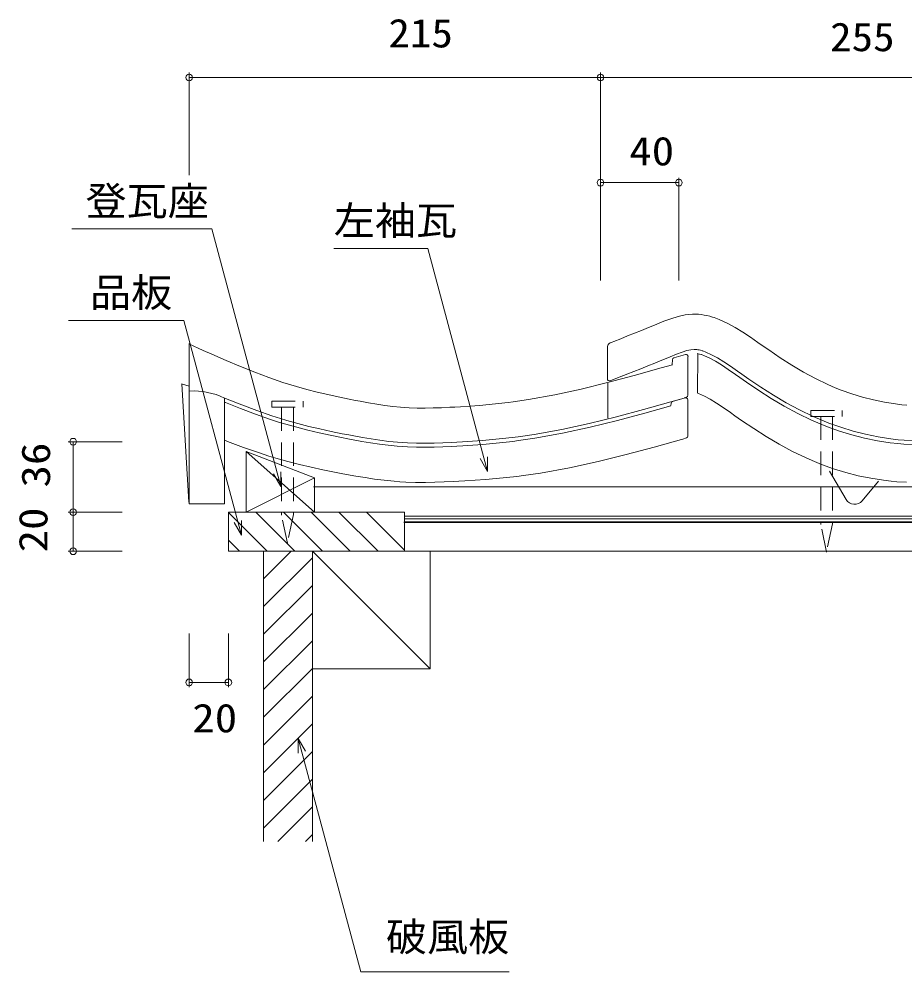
# Model space of a CAD drawing. Units: millimetres, scale not verified. Extents: x -537 to 527, y -249 to 266.
# Drawn here: x -537 to -84.7, y -223.3 to 263.6 of the extents above; entities that cross this region are included whole.
import ezdxf
from ezdxf.enums import TextEntityAlignment as Align

# ---------------------------------------------------------------- set-up
doc = ezdxf.new("R2010")
doc.units = ezdxf.units.MM
doc.header["$LTSCALE"] = 10
doc.linetypes.add('DASHED1', pattern=[1.8, 1.2, -0.6])
doc.linetypes.add('DASHED3', pattern=[4, 3, -1])
doc.layers.add('0-0_LAYER001', color=4, linetype='Continuous', lineweight=18)
doc.layers.add('0-1_LAYER004', color=7, linetype='Continuous', lineweight=18)
doc.styles.add('ＭＳ ゴシック', font='')
doc.styles.get('ＭＳ ゴシック').set_extended_font_data('MS Gothic')

msp = doc.modelspace()

# ---------------------------------------------------------------- linework, layer by layer
at = {"layer": '0-0_LAYER001', "color": 2}
for p, q in [((-450.11, 236.3), (-450.11, 183.8)), ((-450.11, 233.8), (-240.11, 233.8)), ((-240.11, 236.3), (-240.11, 183.8)), ((-240.11, 233.8), (14.89, 233.8)), ((-240.11, 182.54), (-240.11, 130.04)), ((-200.11, 182.54), (-200.11, 130.04)), ((-240.11, 180.04), (-200.11, 180.04)), ((-511.89, 47.68), (-484.39, 47.68)), ((-509.39, 11.68), (-509.39, 47.68)), ((-421.04, 42.61), (-421.04, 11.68)), ((-421.04, 42.61), (-386.04, 29.26)), ((-421.04, 42.61), (-386.04, 11.68)), ((-386.04, 29.26), (-421.04, 11.68)), ((-386.04, 29.26), (-386.04, 11.68)), ((505.79, 24.68), (-386.64, 24.68)), ((-511.89, 11.68), (-484.39, 11.68)), ((-509.39, -8.32), (-509.39, 11.68)), ((-430.11, 11.53), (-410.26, -8.32)), ((-416.12, 11.68), (-396.12, -8.32)), ((-401.97, 11.68), (-381.97, -8.32)), ((-387.83, 11.68), (-367.83, -8.32)), ((-373.69, 11.68), (-353.69, -8.32)), ((-359.55, 11.68), (-340.11, -7.76)), ((-340.53, 6.8), (-340.11, 6.38)), ((505.79, 9.68), (-340.11, 9.68)), ((505.79, 6.68), (-340.11, 6.68)), ((-430.11, -2.61), (-424.4, -8.32)), ((-511.89, -8.32), (-484.39, -8.32)), ((-412.11, -22.46), (-397.97, -8.32)), ((-387.11, -8.32), (-327.11, -68.32)), ((505.79, -8.32), (-340.11, -8.32)), ((-412.11, -36.61), (-387.11, -11.61)), ((-412.11, -50.75), (-387.11, -25.75)), ((-412.11, -64.89), (-387.11, -39.89)), ((-450.11, -77.81), (-450.11, -50.31)), ((-430.11, -76.98), (-430.11, -50.31)), ((-412.11, -79.03), (-387.11, -54.03)), ((-412.11, -93.17), (-387.11, -68.17)), ((-430.11, -75.31), (-450.11, -75.31)), ((-412.11, -107.32), (-387.11, -82.32)), ((-412.11, -121.46), (-387.11, -96.46)), ((-412.11, -135.6), (-387.11, -110.6)), ((-412.11, -149.74), (-387.11, -124.74)), ((-404.88, -156.65), (-387.11, -138.89)), ((-390.73, -156.65), (-387.11, -153.03))]:
    msp.add_line(p, q, dxfattribs=at)
at = {"layer": '0-0_LAYER001'}
for p, q in [((-442.94, 94.28), (-450.28, 97.71)), ((-235.22, 98.15), (-234.1, 98.6)), ((-236.48, 96.29), (-236.48, 79.76)), ((-190.76, 92.72), (-190.72, 92.72)), ((-190.72, 92.72), (-190.14, 92.6)), ((-190.4, 92.63), (-190.57, 72.45)), ((-190.14, 92.6), (-189.48, 92.43)), ((-203.34, 89.54), (-203.42, 87.19)), ((-196.66, 92.2), (-202.62, 90.46)), ((-195.55, 71.39), (-195.55, 91.16)), ((-189.48, 92.43), (-188.69, 92.21)), ((-188.69, 92.21), (-188.51, 92.15)), ((-188.51, 92.15), (-187.05, 91.62)), ((-187.05, 91.62), (-184.22, 90.35)), ((-184.22, 90.35), (-181.35, 88.79)), ((-181.35, 88.79), (-178.23, 86.87)), ((-178.23, 86.87), (-174.87, 84.6)), ((-174.87, 84.6), (-171.24, 82.06)), ((-235.18, 78.81), (-228.79, 81.33)), ((-171.24, 82.06), (-169.01, 80.49)), ((-169.01, 80.49), (-165.47, 78.02)), ((-165.47, 78.02), (-159.28, 73.86)), ((-450.11, 75.97), (-454.09, 77.2)), ((-453.86, 77.25), (-450.23, 16.76)), ((-236.41, 77.53), (-236.41, 59.78)), ((-159.28, 73.86), (-152.87, 69.78)), ((-432.11, 69.99), (-432.11, 15.87)), ((-431.99, 69.99), (-430.76, 69.47)), ((-430.76, 69.47), (-423.21, 66.44)), ((-204.2, 68.06), (-197.44, 70)), ((-196.83, 70.08), (-203.36, 68.17)), ((-196.22, 70.45), (-197.44, 70.02)), ((-195.55, 50.56), (-195.55, 69.12)), ((-190.73, 72.58), (-189.98, 72.31)), ((-189.98, 72.31), (-187.01, 70.98)), ((-187.01, 70.98), (-184.03, 69.36)), ((-184.03, 69.36), (-180.83, 67.39)), ((-152.87, 69.78), (-146.24, 65.85)), ((-423.21, 66.44), (-415.61, 63.56)), ((-415.61, 63.56), (-407.94, 60.9)), ((-231.95, 60.42), (-218.06, 64.15)), ((-218.06, 64.15), (-204.2, 68.06)), ((-204.08, 67.24), (-204.12, 66.11)), ((-180.83, 67.39), (-177.42, 65.09)), ((-177.42, 65.09), (-173.77, 62.54)), ((-146.24, 65.85), (-139.34, 62.12)), ((-407.94, 60.9), (-403.46, 59.47)), ((-403.46, 59.47), (-400.24, 58.51)), ((-400.24, 58.51), (-394.65, 56.95)), ((-245.89, 56.97), (-231.95, 60.42)), ((-173.77, 62.54), (-171.54, 60.97)), ((-171.54, 60.97), (-168.02, 58.51)), ((-168.02, 58.51), (-161.87, 54.37)), ((-139.34, 62.12), (-132.27, 58.7)), ((-132.27, 58.7), (-127.91, 56.81)), ((-394.65, 56.95), (-389.02, 55.51)), ((-389.02, 55.51), (-383.37, 54.18)), ((-383.37, 54.18), (-377.69, 52.94)), ((-273.97, 51.38), (-259.89, 53.92)), ((-259.89, 53.92), (-245.89, 56.97)), ((-161.87, 54.37), (-155.51, 50.32)), ((-127.91, 56.81), (-124.22, 55.34)), ((-124.22, 55.34), (-118.06, 53.13)), ((-377.69, 52.94), (-371.98, 51.77)), ((-371.98, 51.77), (-368.67, 51.12)), ((-368.67, 51.12), (-366.09, 50.63)), ((-366.09, 50.63), (-361.64, 49.82)), ((-361.64, 49.82), (-357.19, 49.07)), ((-357.19, 49.07), (-352.72, 48.4)), ((-300.35, 48.29), (-295.26, 48.73)), ((-295.26, 48.73), (-290.18, 49.23)), ((-290.18, 49.23), (-285.12, 49.81)), ((-285.12, 49.81), (-282.19, 50.18)), ((-282.19, 50.18), (-273.97, 51.38)), ((-196.24, 49.61), (-198.06, 49.03)), ((-155.51, 50.32), (-148.93, 46.43)), ((-118.06, 53.13), (-111.69, 51.18)), ((-111.69, 51.18), (-105.23, 49.52)), ((-105.23, 49.52), (-98.68, 48.17)), ((-352.72, 48.4), (-348.25, 47.83)), ((-348.25, 47.83), (-343.76, 47.39)), ((-343.76, 47.39), (-341.16, 47.19)), ((-341.16, 47.19), (-338.56, 47.04)), ((-338.56, 47.04), (-334.08, 46.89)), ((-334.08, 46.89), (-329.59, 46.86)), ((-329.59, 46.86), (-325.1, 46.92)), ((-325.1, 46.92), (-320.6, 47.07)), ((-320.6, 47.07), (-316.11, 47.27)), ((-316.11, 47.27), (-313.5, 47.41)), ((-313.5, 47.41), (-310.54, 47.58)), ((-310.54, 47.58), (-305.44, 47.91)), ((-305.44, 47.91), (-300.35, 48.29)), ((-148.93, 46.43), (-142.12, 42.74)), ((-98.68, 48.17), (-92.17, 47.15)), ((-92.17, 47.15), (-88.24, 46.69)), ((-88.24, 46.69), (-85.19, 46.41)), ((-85.19, 46.41), (-80.23, 46.09)), ((-142.12, 42.74), (-135.12, 39.36)), ((-135.12, 39.36), (-130.82, 37.49)), ((-130.82, 37.49), (-127.2, 36.05)), ((-127.2, 36.05), (-121.11, 33.87)), ((-114.68, 18.12), (-123.22, 32.65)), ((-121.11, 33.87), (-114.83, 31.95)), ((-114.83, 31.95), (-108.46, 30.31)), ((-108.46, 30.31), (-102.01, 28.98)), ((-106.51, 17.47), (-98.21, 27.54)), ((-102.01, 28.98), (-95.58, 27.97)), ((-95.58, 27.97), (-91.71, 27.52)), ((-91.71, 27.52), (-88.72, 27.24)), ((-88.72, 27.24), (-83.82, 26.93))]:
    msp.add_line(p, q, dxfattribs=at)
at = {"layer": '0-0_LAYER001', "color": 2, "linetype": 'DASHED1'}
for p, q in [((-402.93, 65.3), (-402.93, 10.15)), ((-396.93, 65.3), (-396.93, 10.4)), ((-127.64, 60.58), (-127.64, 5.43)), ((-121.64, 60.58), (-121.64, 5.68)), ((-399.98, -4.11), (-402.93, 10.15)), ((-396.93, 10.4), (-399.98, -4.11)), ((-124.69, -8.83), (-127.64, 5.43)), ((-121.64, 5.68), (-124.69, -8.83))]:
    msp.add_line(p, q, dxfattribs=at)
at = {"layer": '0-0_LAYER001', "color": 3}
for p, q in [((-430.11, 11.68), (-430.11, -8.32)), ((-340.11, -8.32), (-430.11, -8.32)), ((-412.11, -8.32), (-412.11, -156.65)), ((-387.11, -8.32), (-387.11, -156.65))]:
    msp.add_line(p, q, dxfattribs=at)
at = {"layer": '0-0_LAYER001', "color": 2, "linetype": 'DASHED3'}
msp.add_line((505.79, 8.18), (-340.11, 8.18), dxfattribs=at)
at = {"layer": '0-0_LAYER001'}
for points in [[(-234.1, 98.59), (-233.29, 98.91), (-229.76, 100.3), (-226.22, 101.7), (-222.67, 103.11), (-219.1, 104.55), (-215.52, 106.01), (-213.43, 106.87), (-211.36, 107.73), (-207.77, 109.18), (-204.16, 110.52), (-200.51, 111.63), (-196.84, 112.44), (-193.14, 112.83), (-190.98, 112.84), (-190.13, 112.79), (-188.67, 112.64), (-187.2, 112.41), (-185.74, 112.11), (-184.3, 111.76), (-182.87, 111.34), (-182.04, 111.08), (-179.53, 110.16), (-175.35, 108.29), (-171.31, 106.1), (-167.39, 103.67), (-163.55, 101.09), (-159.74, 98.42), (-157.54, 96.87), (-154.17, 94.53), (-148.33, 90.59), (-142.4, 86.82), (-136.38, 83.25), (-130.23, 79.92), (-123.94, 76.89), (-120.22, 75.27), (-117.15, 74.05), (-111.76, 72.12), (-106.28, 70.44), (-100.72, 69.02)], [(-450.11, 97.86), (-450.11, 15.87), (-432.11, 15.87)], [(-442.91, 94.25), (-438.6, 92.38), (-431.21, 89.19), (-423.91, 86.12), (-416.67, 83.21), (-409.47, 80.49), (-402.25, 77.98), (-398.14, 76.67), (-395.24, 75.8), (-390, 74.34), (-384.73, 72.99), (-379.38, 71.73), (-373.96, 70.55), (-368.45, 69.42), (-365.26, 68.79), (-362.8, 68.33), (-358.54, 67.55), (-354.36, 66.85), (-350.25, 66.23), (-346.21, 65.72), (-342.18, 65.32), (-339.96, 65.15), (-337.75, 65.02), (-333.71, 64.89), (-329.66, 64.86), (-325.52, 64.92), (-321.3, 65.05), (-317, 65.25), (-314.5, 65.38), (-311.64, 65.55), (-306.69, 65.87), (-301.79, 66.23), (-296.92, 66.65), (-292.09, 67.13), (-287.28, 67.68), (-284.62, 68.02), (-276.87, 69.15), (-263.4, 71.58), (-249.96, 74.51), (-236.45, 77.85)], [(-228.75, 81.36), (-226.7, 82.16), (-223.15, 83.56), (-219.58, 84.97), (-215.98, 86.4), (-212.35, 87.87), (-208.69, 89.36), (-206.54, 90.24), (-204.53, 91.08), (-201.28, 92.39), (-198.4, 93.46), (-195.94, 94.21), (-193.95, 94.64), (-192.18, 94.83), (-191.5, 94.83), (-191.57, 94.84), (-190.96, 94.78), (-190.37, 94.68), (-189.7, 94.55), (-188.96, 94.37), (-188.11, 94.12), (-187.86, 94.04), (-186.3, 93.47), (-183.33, 92.14), (-180.35, 90.52), (-177.15, 88.55), (-173.73, 86.25), (-170.09, 83.7), (-167.86, 82.13), (-164.34, 79.67), (-158.19, 75.53), (-151.83, 71.48), (-145.25, 67.59), (-138.43, 63.9), (-131.44, 60.52), (-127.14, 58.65), (-123.52, 57.21), (-117.43, 55.03), (-111.15, 53.11), (-104.78, 51.47)], [(-236.45, 77.85), (-222.84, 81.51), (-209.12, 85.38), (-203.36, 87.03)], [(-100.72, 69.02), (-95.11, 67.86), (-89.45, 66.97), (-86.15, 66.58), (-83.63, 66.35)], [(-204.1, 66.01), (-217.53, 62.23), (-231.45, 58.48), (-245.43, 55.02), (-259.5, 51.96), (-273.65, 49.41), (-281.92, 48.2), (-284.88, 47.82), (-289.97, 47.24), (-295.08, 46.74), (-300.19, 46.3), (-305.3, 45.91), (-310.42, 45.58), (-313.39, 45.41), (-316.01, 45.27), (-320.53, 45.07), (-325.05, 44.92), (-329.58, 44.86), (-334.12, 44.89), (-338.65, 45.04), (-341.29, 45.19), (-343.94, 45.39), (-348.47, 45.85), (-352.99, 46.42), (-357.5, 47.1), (-361.99, 47.85), (-366.46, 48.66), (-369.05, 49.16), (-372.38, 49.81), (-378.1, 50.98), (-383.81, 52.23), (-389.5, 53.57), (-395.17, 55.02), (-400.79, 56.58), (-404.05, 57.56), (-408.57, 59), (-416.29, 61.68), (-423.94, 64.57), (-431.52, 67.62), (-431.9, 67.78)], [(-198.11, 49), (-198.73, 48.83), (-212.75, 44.87), (-226.95, 41.05), (-241.36, 37.49), (-255.98, 34.3), (-270.75, 31.64), (-279.49, 30.36), (-282.73, 29.95), (-288.06, 29.34), (-293.41, 28.81), (-298.75, 28.35), (-304.05, 27.96), (-309.32, 27.62), (-312.39, 27.44), (-315.12, 27.3), (-319.83, 27.08), (-324.63, 26.93), (-329.52, 26.85), (-334.49, 26.89), (-339.47, 27.06), (-342.49, 27.23), (-345.52, 27.46), (-350.5, 27.96), (-355.46, 28.59), (-360.32, 29.32), (-365.09, 30.12), (-369.75, 30.97), (-372.46, 31.48), (-375.91, 32.16), (-381.83, 33.37), (-387.8, 34.67), (-393.79, 36.09), (-399.81, 37.62), (-405.79, 39.29), (-409.37, 40.36), (-414.26, 41.92), (-422.43, 44.76), (-430.48, 47.8), (-431.9, 48.38)], [(-104.78, 51.47), (-98.33, 50.14), (-91.9, 49.13), (-88.03, 48.68), (-85.03, 48.4), (-80.14, 48.09)]]:
    msp.add_lwpolyline(points, dxfattribs=at)
at = {"layer": '0-0_LAYER001', "color": 2, "linetype": 'DASHED1'}
for points in [[(-407.93, 68.3), (-391.93, 68.3), (-391.93, 65.3)], [(-407.93, 68.3), (-407.93, 65.3), (-391.93, 65.3)], [(-132.64, 63.58), (-116.64, 63.58), (-116.64, 60.58)], [(-132.64, 63.58), (-132.64, 60.58), (-116.64, 60.58)]]:
    msp.add_lwpolyline(points, dxfattribs=at)
at = {"layer": '0-0_LAYER001', "color": 3}
msp.add_lwpolyline([(-340.11, -8.32), (-340.11, 11.68), (-430.11, 11.68)], dxfattribs=at)
at = {"layer": '0-0_LAYER001', "color": 2}
msp.add_lwpolyline([(-387.11, -8.32), (-327.11, -8.32), (-327.11, -68.32), (-387.11, -68.32)], close=True, dxfattribs=at)
for centre in [(-450.11, 233.8), (-240.11, 233.8), (-240.11, 233.8), (-240.11, 180.04), (-200.11, 180.04), (-509.39, 47.68), (-509.39, 11.68), (-509.39, 11.68), (-509.39, -8.32), (-450.11, -75.31), (-430.11, -75.31)]:
    msp.add_circle(centre, 1.7, dxfattribs=at)
at = {"layer": '0-0_LAYER001'}
for centre, radius, start, end in [((-234.48, 96.29), 2, 111.749, 180), ((-202.34, 89.5), 1, 106.2995, 178), ((-196.38, 91.24), 1, 358, 106.2995), ((-235.55, 79.74), 1, 179.5, 291.5317), ((-448.05, 36.66), 36.95, 64.4392, 92.8979), ((-203.08, 67.21), 1, 106.3578, 178), ((-196.55, 69.12), 1, 0, 106.3578), ((-196.55, 71.39), 1, 289.2796, 0), ((-196.55, 50.56), 1, 287.6538, 0), ((-110.37, 20.65), 5, 210.4258, 320.47)]:
    msp.add_arc(centre, radius, start, end, dxfattribs=at)
at = {"layer": '0-1_LAYER004'}
for p, q in [((-450.11, 236.3), (-450.11, 183.8)), ((-448.41, 233.8), (522.13, 233.8)), ((-240.11, 236.3), (-240.11, 130.04)), ((-200.11, 178.34), (-200.11, 130.04)), ((-510.04, 156.4), (-438.53, 156.4)), ((-376.29, 146.43), (-328.29, 146.43)), ((-511.66, 109.62), (-452.77, 109.62)), ((-423.36, -0.16), (-452.77, 109.62)), ((-507.69, 47.68), (-511.09, 47.68)), ((-509.39, 47.68), (-484.39, 47.68)), ((-509.39, -8.32), (-509.39, 47.68)), ((-421.04, 11.68), (-421.04, 42.61)), ((-386.04, 11.68), (-421.04, 42.61)), ((-297.77, 32.52), (-301.52, 39.01)), ((-403.25, 24.73), (-407, 31.23)), ((-386.04, 11.68), (-386.04, 29.26)), ((505.79, 24.68), (-386.04, 24.68)), ((-511.09, 11.68), (-484.39, 11.68)), ((-340.11, 9.68), (505.79, 9.68)), ((505.79, 8.18), (-340.11, 8.18)), ((-340.11, 6.38), (505.79, 6.38)), ((-484.39, -8.32), (-511.09, -8.32)), ((-327.11, -68.32), (-387.11, -8.32)), ((505.79, -8.32), (-340.11, -8.32)), ((-450.11, -75.31), (-450.11, -50.31)), ((-430.11, -50.31), (-430.11, -77.81)), ((-430.11, -76.98), (-430.11, -50.31)), ((-394.39, -103.91), (-394.39, -111.41)), ((-394.39, -103.91), (-390.64, -110.4)), ((-394.39, -103.91), (-362.4, -223.28)), ((-362.4, -223.28), (-286.72, -223.28))]:
    msp.add_line(p, q, dxfattribs=at)
for points in [[(-238.41, 180.04), (-200.11, 180.04), (-200.11, 182.54)], [(-438.53, 156.4), (-403.25, 24.73), (-403.25, 32.23)], [(-328.29, 146.43), (-297.77, 32.52), (-297.77, 40.02)], [(-421.04, 42.61), (-386.04, 29.26), (-421.04, 11.68)], [(-423.36, 7.34), (-423.36, -0.16), (-427.11, 6.34)], [(-327.11, -8.32), (-327.11, -68.32), (-387.11, -68.32)], [(-430.11, -75.31), (-450.11, -75.31), (-450.11, -77.01)]]:
    msp.add_lwpolyline(points, dxfattribs=at)
at = {"layer": '0-1_LAYER004', "color": 2}
for points in [[(-403.25, 24.73), (-438.53, 156.4), (-510.04, 156.4)], [(-297.77, 32.52), (-328.29, 146.43), (-376.29, 146.43)], [(-423.36, -0.16), (-452.77, 109.62), (-511.66, 109.62)], [(-297.77, 40.02), (-297.77, 32.52), (-301.52, 39.01)], [(-403.25, 32.23), (-403.25, 24.73), (-407, 31.23)], [(-423.36, 7.34), (-423.36, -0.16), (-427.11, 6.34)], [(-394.39, -111.41), (-394.39, -103.91), (-390.64, -110.4)], [(-394.39, -103.91), (-362.4, -223.28), (-286.72, -223.28)]]:
    msp.add_lwpolyline(points, dxfattribs=at)

# ---------------------------------------------------------------- texts
at = {"layer": '0-0_LAYER001', "color": 7, "style": 'ＭＳ ゴシック'}
for s, width, p in [('215', 1.1, (-348.38, 244.74)), ('255', 1.1, (-122.85, 242.83)), ('40', 1.15, (-225.42, 184.47)), ('20', 1.15, (-448.52, -105.25))]:
    msp.add_text(s, height=14.66, dxfattribs=dict(at, width=width)).set_placement(p, align=Align.BOTTOM_LEFT)
at = {"layer": '0-0_LAYER001', "color": 7, "style": 'ＭＳ ゴシック', "width": 1.15}
for s, p in [('36', (-516.74, 24.27)), ('20', (-518.07, -8.89))]:
    msp.add_text(s, height=14.66, rotation=90, dxfattribs=at).set_placement(p, align=Align.BOTTOM_LEFT)
at = {"layer": '0-1_LAYER004', "style": 'ＭＳ ゴシック', "width": 1.05}
for s, p in [('登瓦座\u3000', (-503.03, 158.9)), ('左袖瓦', (-376.29, 148.93)), ('品板\u3000', (-500.77, 112.12)), ('破風板', (-349.63, -217.11))]:
    msp.add_text(s, height=14.66, dxfattribs=at).set_placement(p, align=Align.BOTTOM_LEFT)

doc.saveas('drawing.dxf')
